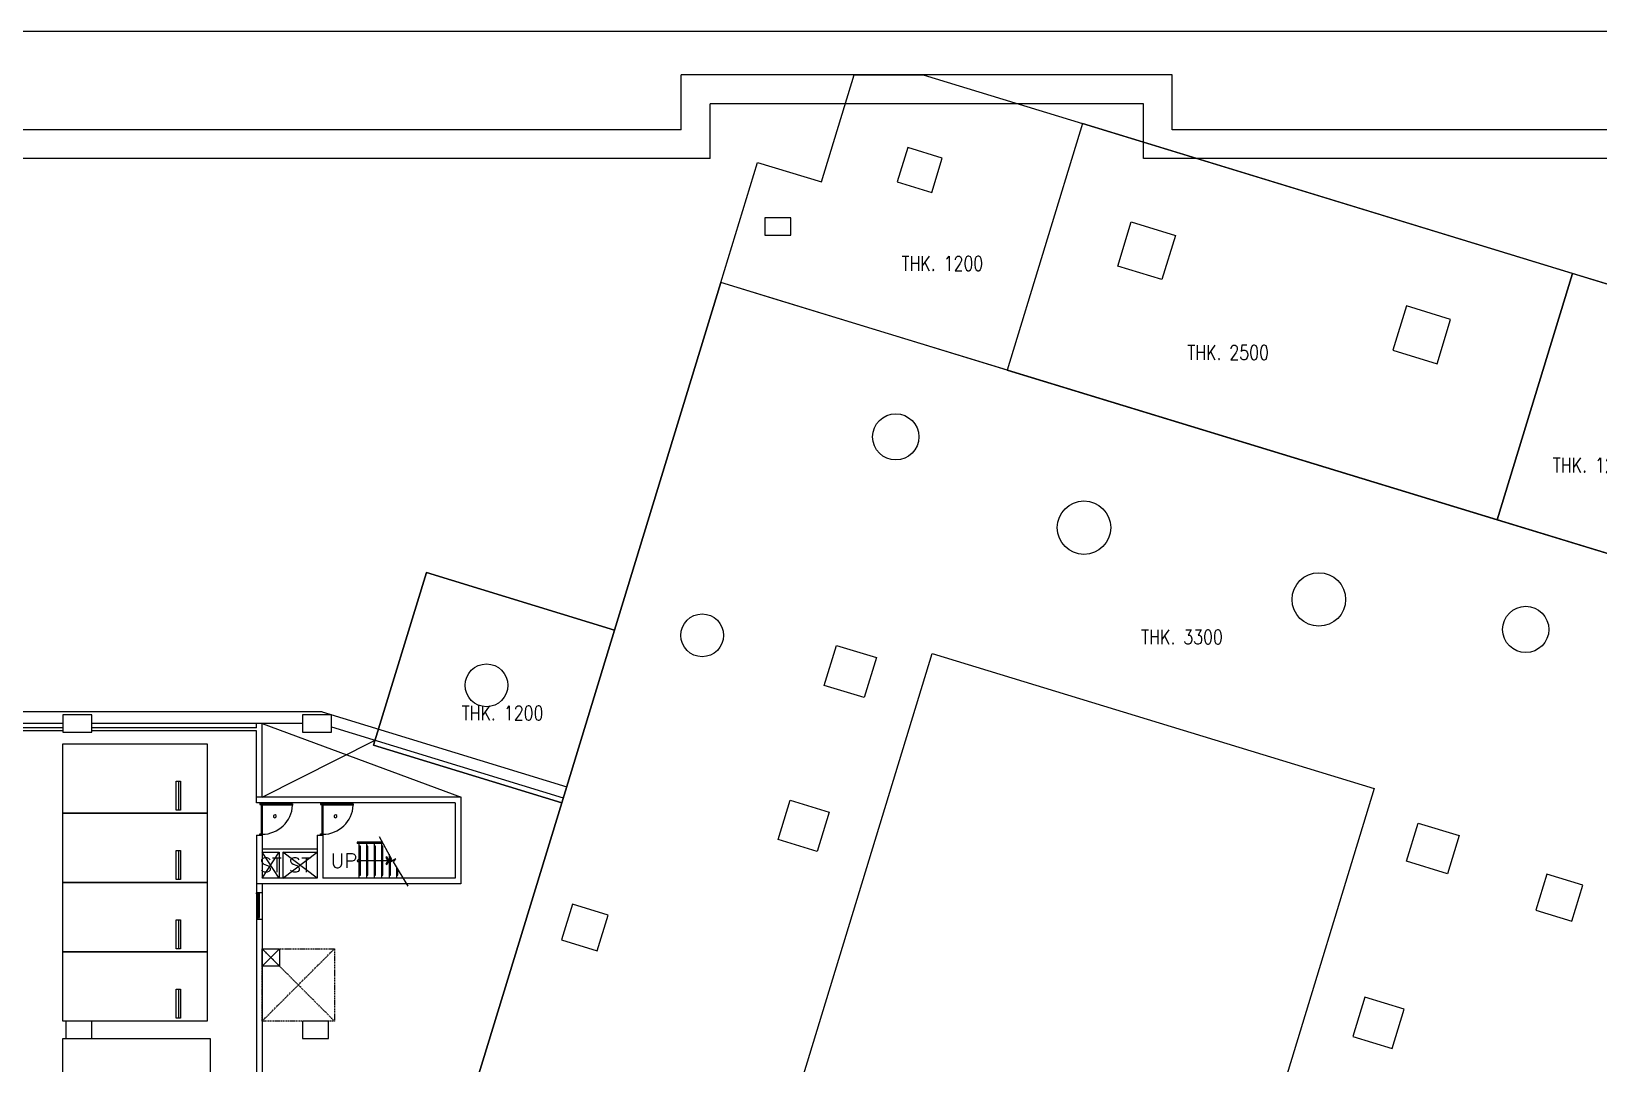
# Model space of a CAD drawing. Header units: millimetres. Extents: x -7575 to 416376, y 91125 to 341855.
# Drawn here: x 306470 to 360716, y 222651 to 258379 of the extents above; entities that cross this region are included whole.
import ezdxf
from ezdxf.enums import TextEntityAlignment as Align

# ---------------------------------------------------------------- set-up
doc = ezdxf.new("R2010")
doc.units = ezdxf.units.MM
doc.header["$LTSCALE"] = 600
doc.header["$MEASUREMENT"] = 0
doc.linetypes.add('HIDDEN2', pattern=[0.188, 0.125, -0.063])
doc.layers.add('e-plan', color=9, linetype='CONTINUOUS')
doc.styles.add('GHS', font='romans.shx', dxfattribs={"width": 0.8, "bigfont": 'ghs.shx'})
doc.styles.add('kiahn', font='romans.shx', dxfattribs={"bigfont": 'cadhs.shx'})

msp = doc.modelspace()

# ---------------------------------------------------------------- linework, layer by layer
at = {"layer": 'e-plan'}
for p, q in [((319962.5, 258374.9), (205317.3, 258379.5)), ((415150, 258374.9), (319962.5, 258374.9)), ((333819.4, 253165.4), (334953.4, 256874.9)), ((333819.4, 253165.4), (334953.4, 256874.9)), ((334953.4, 256874.9), (337336.9, 256874.9)), ((334953.4, 256874.9), (337336.9, 256874.9)), ((337336.9, 256874.9), (342849.2, 255189.6)), ((337336.9, 256874.9), (342849.2, 255189.6)), ((342849.2, 255189.6), (340240.6, 246657.4)), ((342849.2, 255189.6), (340240.6, 246657.4)), ((342849.2, 255189.6), (340240.6, 246657.4)), ((359814.7, 250002.7), (342849.2, 255189.6)), ((342849.2, 255189.6), (366583.9, 247933.2)), ((330334, 249686.2), (331604.6, 253842.6)), ((330334, 249686.2), (331604.6, 253842.6)), ((331604.6, 253842.6), (333819.4, 253165.4)), ((331604.6, 253842.6), (333819.4, 253165.4)), ((330334, 249686.2), (326654.6, 237651.6)), ((326656.1, 237656.4), (330334, 249686.2)), ((340240.6, 246657.4), (330334, 249686.2)), ((332548.6, 249009.1), (330334, 249686.2)), ((359814.7, 250002.7), (357206.1, 241470.6)), ((359814.7, 250002.7), (357206.1, 241470.6)), ((357206.1, 241470.6), (359814.7, 250002.7)), ((366583.9, 247933.2), (359814.7, 250002.7)), ((363976.7, 239400.6), (332548.6, 249009.1)), ((340240.6, 246657.4), (357206.1, 241470.6)), ((357206.1, 241470.6), (363976.7, 239400.6)), ((320145.3, 239647), (318317.9, 233670.1)), ((318317.9, 233670.1), (320145.3, 239647)), ((326656.1, 237656.4), (320145.3, 239647)), ((320145.3, 239647), (326656.1, 237656.4)), ((326654.6, 237651.6), (324827.3, 231674.7)), ((326654.6, 237651.6), (324827.3, 231674.7)), ((324828.8, 231679.5), (326656.1, 237656.4)), ((332255.9, 219204.4), (337650.1, 236848.2)), ((337650.1, 236848.2), (352951, 232170.3)), ((316532.9, 234824.9), (200903.8, 234824.9)), ((307560, 234424.9), (300860, 234424.9)), ((315860, 234424.9), (308560, 234424.9)), ((314260, 234274.9), (314260, 234424.9)), ((314460, 231874.9), (314460, 234424.9)), ((314462.5, 234424.9), (321342.5, 231874.9)), ((316532.9, 234824.9), (324999.1, 232236.5)), ((307560, 234274.9), (300860, 234274.9)), ((307560, 234174.9), (300860, 234174.9)), ((314260, 234274.9), (308560, 234274.9)), ((314260, 234174.9), (308560, 234174.9)), ((314260, 231874.9), (314260, 234174.9)), ((314460, 231874.9), (318369.5, 233845.1)), ((316860, 234306.6), (324882.1, 231854)), ((307560.1, 231324.9), (307560.1, 233724.9)), ((307560.1, 233724.9), (312560.1, 233724.9)), ((312560.1, 233724.9), (312560.1, 231324.9)), ((318317.9, 233670.1), (324828.8, 231679.5)), ((324828.8, 231679.5), (318317.9, 233670.1)), ((311485.1, 231424.9), (311485.1, 232424.9)), ((311485.1, 232424.9), (311635.1, 232424.9)), ((311560.1, 232424.9), (311560.1, 231424.9)), ((311635.1, 232424.9), (311635.1, 231424.9)), ((321340, 231874.9), (314260, 231874.9)), ((314260, 231674.9), (314260, 231874.9)), ((321140, 231674.9), (314260, 231674.9)), ((314460, 231664.9), (314380, 231664.9)), ((314380, 231664.9), (314380, 231619.9)), ((314420, 231619.9), (314420, 231639.9)), ((314420, 231639.9), (314460, 231639.9)), ((314460, 231639.9), (314460, 231664.9)), ((314460, 231639.9), (314460, 230589.9)), ((314460, 231599.9), (314460, 231639.9)), ((314460, 231639.9), (315509.2, 231639.7)), ((315509.2, 231639.7), (315509.2, 231599.7)), ((316560, 231664.9), (316480, 231664.9)), ((316480, 231664.9), (316480, 231619.9)), ((316520, 231619.9), (316520, 231639.9)), ((316520, 231639.9), (316560, 231639.9)), ((316560, 231639.9), (316560, 231664.9)), ((316560, 231639.9), (316560, 230589.9)), ((316560, 231599.9), (316560, 231639.9)), ((316560, 231639.9), (317609.2, 231639.7)), ((317609.2, 231639.7), (317609.2, 231599.7)), ((320594.1, 217828.5), (324828.8, 231679.5)), ((324827.3, 231674.7), (320594.1, 217828.5)), ((321140, 231674.9), (321140, 229074.9)), ((321340, 231874.9), (321340, 228874.9)), ((352951, 232170.3), (347556.8, 214526.4)), ((307560.1, 228924.9), (307560.1, 231324.9)), ((307560.1, 231324.9), (312560.1, 231324.9)), ((312560.1, 231324.9), (307560.1, 231324.9)), ((311635.1, 231424.9), (311485.1, 231424.9)), ((312560.1, 231324.9), (312560.1, 228924.9)), ((314380, 231619.9), (314420, 231619.9)), ((314420, 231619.9), (314420, 230609.9)), ((315509.2, 231599.7), (314460, 231599.9)), ((316480, 231619.9), (316520, 231619.9)), ((316520, 231619.9), (316520, 230609.9)), ((317609.2, 231599.7), (316560, 231599.9)), ((314260, 230554.9), (314260, 228874.9)), ((314260, 230554.9), (314460, 230554.9)), ((314380, 230564.9), (314380, 230609.9)), ((314380, 230609.9), (314420, 230609.9)), ((314460, 230564.9), (314380, 230564.9)), ((314420, 230609.9), (314420, 230589.9)), ((314420, 230589.9), (314460, 230589.9)), ((314460, 230589.9), (314460, 230564.9)), ((314460, 230554.9), (314460, 229074.9)), ((316360, 230554.9), (316560, 230554.9)), ((316360, 230554.9), (316360, 229074.9)), ((316480, 230564.9), (316480, 230609.9)), ((316480, 230609.9), (316520, 230609.9)), ((316560, 230564.9), (316480, 230564.9)), ((316520, 230609.9), (316520, 230589.9)), ((316520, 230589.9), (316560, 230589.9)), ((316560, 230589.9), (316560, 230564.9)), ((316560, 230554.9), (316560, 229074.9)), ((311485.1, 229024.9), (311485.1, 230024.9)), ((311485.1, 230024.9), (311635.1, 230024.9)), ((311560.1, 230024.9), (311560.1, 229024.9)), ((311635.1, 230024.9), (311635.1, 229024.9)), ((317745, 230314.9), (317745, 230274.9)), ((318620.8, 230314.9), (317745, 230314.9)), ((318642.8, 230274.9), (317745, 230274.9)), ((317810, 230274.9), (317810, 229074.9)), ((317860, 230174.9), (317810, 230174.9)), ((317860, 229174.9), (317860, 230174.9)), ((318070, 230274.9), (318070, 229074.9)), ((318120, 230174.9), (318070, 230174.9)), ((318120, 229174.9), (318120, 230174.9)), ((318330, 230274.9), (318330, 229074.9)), ((318380, 230174.9), (318330, 230174.9)), ((318380, 229174.9), (318380, 230174.9)), ((318950, 229718.2), (318517.7, 230501.6)), ((318590, 230274.9), (318590, 229074.9)), ((318640, 230174.9), (318590, 230174.9)), ((318640, 229174.9), (318640, 230174.9)), ((318850, 229674.9), (317810, 229674.9)), ((318772.7, 229814.2), (318739.2, 229791)), ((318739.2, 229791), (318805.6, 229674.9)), ((318805.6, 229674.9), (318739.2, 229558.7)), ((318739.2, 229558.7), (318772.7, 229539.6)), ((318850, 229674.9), (318772.7, 229814.2)), ((318772.7, 229539.6), (318850, 229674.9)), ((318850, 229899.4), (318850, 229074.9)), ((319083.3, 229737.4), (318876.8, 229612.4)), ((318876.8, 229612.4), (318950, 229718.2)), ((318900, 229174.9), (318900, 229808.8)), ((319000, 229631.6), (319083.3, 229737.4)), ((319507.1, 228789.9), (319000, 229631.6)), ((307560.1, 226524.9), (307560.1, 228924.9)), ((307560.1, 228924.9), (312560.1, 228924.9)), ((312560.1, 228924.9), (307560.1, 228924.9)), ((311635.1, 229024.9), (311485.1, 229024.9)), ((312560.1, 228924.9), (312560.1, 226524.9)), ((316360, 229074.9), (314460, 229074.9)), ((321140, 229074.9), (316560, 229074.9)), ((317810, 229174.9), (317860, 229174.9)), ((318070, 229174.9), (318120, 229174.9)), ((318330, 229174.9), (318380, 229174.9)), ((318590, 229174.9), (318640, 229174.9)), ((318850, 229174.9), (318900, 229174.9)), ((319110, 229449), (319110, 229074.9)), ((319110, 229174.9), (319160, 229174.9)), ((319160, 229174.9), (319160, 229366)), ((321340, 228874.9), (314260, 228874.9)), ((314260, 228874.9), (314260, 200224.9)), ((314260, 228574.9), (314460, 228574.9)), ((314260, 228564.9), (314360, 228564.9)), ((314260, 228529.9), (314260, 228564.9)), ((314260, 228529.9), (314260, 227699.9)), ((314310, 228529.9), (314260, 228529.9)), ((314310, 228514.9), (314310, 228529.9)), ((314310, 228514.9), (314310, 227714.9)), ((314360, 228514.9), (314310, 228514.9)), ((314360, 228564.9), (314360, 228529.9)), ((314360, 228529.9), (314360, 228514.9)), ((314360, 228514.9), (314360, 227714.9)), ((314460, 228874.9), (314460, 200224.9)), ((314460, 228574.9), (314460, 227654.9)), ((314460, 228574.9), (314460, 227654.9)), ((314460, 228574.9), (314460, 228574.9)), ((311485.1, 226624.9), (311485.1, 227624.9)), ((311485.1, 227624.9), (311635.1, 227624.9)), ((311560.1, 227624.9), (311560.1, 226624.9)), ((311635.1, 227624.9), (311635.1, 226624.9)), ((314310, 227699.9), (314260, 227699.9)), ((314260, 227699.9), (314260, 227664.9)), ((314260, 227664.9), (314360, 227664.9)), ((314260, 227654.9), (314460, 227654.9)), ((314360, 227714.9), (314310, 227714.9)), ((314310, 227714.9), (314310, 227699.9)), ((314360, 227699.9), (314360, 227714.9)), ((314360, 227664.9), (314360, 227699.9)), ((307560.1, 224124.9), (307560.1, 226524.9)), ((307560.1, 226524.9), (312560.1, 226524.9)), ((312560.1, 226524.9), (307560.1, 226524.9)), ((311635.1, 226624.9), (311485.1, 226624.9)), ((312560.1, 226524.9), (312560.1, 224124.9)), ((314460, 226624.9), (315060, 226024.9)), ((314460, 226024.9), (315060, 226624.9)), ((314460, 226024.9), (314460, 226624.9)), ((314460, 226624.9), (315060, 226624.9)), ((315060, 226624.9), (315060, 226024.9)), ((315060, 226024.9), (314460, 226024.9)), ((311485.1, 224224.9), (311485.1, 225224.9)), ((311485.1, 225224.9), (311635.1, 225224.9)), ((311560.1, 225224.9), (311560.1, 224224.9)), ((311635.1, 225224.9), (311635.1, 224224.9)), ((312560.1, 224124.9), (307560.1, 224124.9)), ((311635.1, 224224.9), (311485.1, 224224.9)), ((307560.1, 221024.9), (307560.1, 223524.9)), ((307560.1, 223524.9), (312660.1, 223524.9)), ((312660.1, 223524.9), (312660.1, 221024.9))]:
    msp.add_line(p, q, dxfattribs=at)
at = {"layer": 'e-plan', "ltscale": 0.5}
for p, q in [((345960.1, 256874.9), (328960.1, 256874.9)), ((328960.1, 254974.9), (328960.1, 256874.9)), ((345960.1, 254974.9), (345960.1, 256874.9)), ((344960.1, 255874.9), (329960.1, 255874.9)), ((329960.1, 253974.9), (329960.1, 255874.9)), ((344960.1, 253974.9), (344960.1, 255874.9)), ((328960.1, 254974.9), (180710.1, 254974.9)), ((411910, 254974.9), (345960.1, 254974.9)), ((329960.1, 253974.9), (179710.1, 253974.9)), ((336803.4, 254361), (336437.9, 253165.6)), ((337998.8, 253995.6), (336803.4, 254361)), ((337633.3, 252800.2), (337998.8, 253995.6)), ((410910, 253974.9), (344960.1, 253974.9)), ((336437.9, 253165.6), (337633.3, 252800.2)), ((332760, 251924.9), (331860, 251924.9)), ((331860, 251924.9), (331860, 251324.9)), ((332760, 251324.9), (332760, 251924.9)), ((344071, 250256.8), (344538.8, 251786.9)), ((344538.8, 251786.9), (346068.9, 251319.1)), ((331860, 251324.9), (332760, 251324.9)), ((346068.9, 251319.1), (345601.1, 249789)), ((345601.1, 249789), (344071, 250256.8)), ((354063.6, 248874.9), (353595.8, 247344.8)), ((355593.7, 248407.1), (354063.6, 248874.9)), ((355125.9, 246877), (355593.7, 248407.1)), ((353595.8, 247344.8), (355125.9, 246877)), ((333913.6, 235742.4), (334337.5, 237129)), ((334337.5, 237129), (335724.1, 236705.1)), ((335724.1, 236705.1), (335300.2, 235318.4)), ((335300.2, 235318.4), (333913.6, 235742.4)), ((308560, 234724.9), (307560, 234724.9)), ((307560, 234724.9), (307560, 234124.9)), ((308560, 234124.9), (308560, 234724.9)), ((316860, 234724.9), (315860, 234724.9)), ((315860, 234724.9), (315860, 234124.9)), ((316860, 234124.9), (316860, 234724.9)), ((307560, 234124.9), (308560, 234124.9)), ((315860, 234124.9), (316860, 234124.9)), ((332313.7, 230407), (332728.9, 231764.9)), ((332728.9, 231764.9), (334086.9, 231349.8)), ((334086.9, 231349.8), (333671.7, 229991.8)), ((354064.2, 229654.9), (354467.7, 230974.6)), ((354467.7, 230974.6), (355883, 230541.9)), ((314460, 230084.9), (316360, 230084.9)), ((333671.7, 229991.8), (332313.7, 230407)), ((355883, 230541.9), (355479.6, 229222.2)), ((314460, 229964.9), (315050, 229964.9)), ((314460, 229074.9), (315050, 229964.9)), ((315050, 229074.9), (314460, 229964.9)), ((315050, 229964.9), (315050, 229074.9)), ((315170, 229964.9), (316360, 229964.9)), ((315170, 229964.9), (315170, 229074.9)), ((315170, 229074.9), (316360, 229964.9)), ((316360, 229074.9), (315170, 229964.9)), ((355479.6, 229222.2), (354064.2, 229654.9)), ((358921.5, 229210.3), (358541.4, 227967.1)), ((360164.7, 228830.3), (358921.5, 229210.3)), ((359784.6, 227587.1), (360164.7, 228830.3)), ((325195.3, 228175.7), (324815.2, 226932.5)), ((326438.5, 227795.6), (325195.3, 228175.7)), ((358541.4, 227967.1), (359784.6, 227587.1)), ((326058.4, 226552.4), (326438.5, 227795.6)), ((324815.2, 226932.5), (326058.4, 226552.4)), ((352625.8, 224949.9), (352210.6, 223591.9)), ((353983.7, 224534.7), (352625.8, 224949.9)), ((308560, 224124.9), (307660, 224124.9)), ((307660, 224124.9), (307660, 223524.9)), ((308560, 223524.9), (308560, 224124.9)), ((316760, 224124.9), (315860, 224124.9)), ((315860, 224124.9), (315860, 223524.9)), ((316760, 223524.9), (316760, 224124.9)), ((353568.6, 223176.8), (353983.7, 224534.7)), ((307660, 223524.9), (308560, 223524.9)), ((315860, 223524.9), (316760, 223524.9)), ((352210.6, 223591.9), (353568.6, 223176.8))]:
    msp.add_line(p, q, dxfattribs=at)
at = {"layer": 'e-plan', "linetype": 'HIDDEN2', "ltscale": 0.5}
for p, q in [((316960, 224124.9), (314460, 226624.9)), ((314460, 224124.9), (316960, 226624.9)), ((314460, 224124.9), (314460, 226624.9)), ((314460, 226624.9), (316960, 226624.9)), ((314460, 224124.9), (316960, 226624.9)), ((314460, 224124.9), (314460, 226624.9)), ((314460, 226624.9), (316960, 226624.9)), ((316960, 224124.9), (314460, 226624.9)), ((316960, 226624.9), (316960, 224124.9)), ((316960, 226624.9), (316960, 224124.9)), ((316960, 224124.9), (314460, 224124.9)), ((316960, 224124.9), (314460, 224124.9))]:
    msp.add_line(p, q, dxfattribs=at)
at = {"layer": 'e-plan'}
for centre, radius in [((336386.8, 244345.2), 800), ((317810, 229674.9), 50)]:
    msp.add_circle(centre, radius, dxfattribs=at)
at = {"layer": 'e-plan', "ltscale": 0.5}
for centre, radius in [((342902.8, 241202.8), 925), ((351031.4, 238717.6), 925), ((329690, 237474.9), 740), ((358190.6, 237679.1), 800), ((322220, 235744.9), 740)]:
    msp.add_circle(centre, radius, dxfattribs=at)
at = {"layer": 'e-plan'}
for centre, radius, start, end in [((314460, 231639.9), 1049.9, 270, 357.80628), ((314896.9, 231211.2), 50, 120, 300), ((314896.9, 231211.2), 50, 300, 120), ((316560, 231639.9), 1049.9, 270, 357.80628), ((316996.9, 231211.2), 50, 120, 300), ((316996.9, 231211.2), 50, 300, 120)]:
    msp.add_arc(centre, radius, start, end, dxfattribs=at)

# ---------------------------------------------------------------- texts
at = {"layer": 'e-plan', "style": 'GHS', "width": 0.8}
for s, p in [('THK. 1200', (336587.8, 250096.1)), ('THK. 2500', (346476.8, 247014.2)), ('THK. 1200', (359129.2, 243116.7)), ('THK. 3300', (344881.2, 237167.4)), ('THK. 1200', (321366.6, 234533.4))]:
    msp.add_text(s, height=500, dxfattribs=at).set_placement(p)
at = {"layer": 'e-plan', "style": 'kiahn'}
for s, p in [('ST', (314755, 229524.9)), ('ST', (315765, 229524.9)), ('UP', (317287.8, 229674.9))]:
    msp.add_text(s, height=500, dxfattribs=at).set_placement(p, align=Align.MIDDLE_CENTER)

doc.saveas('drawing.dxf')
